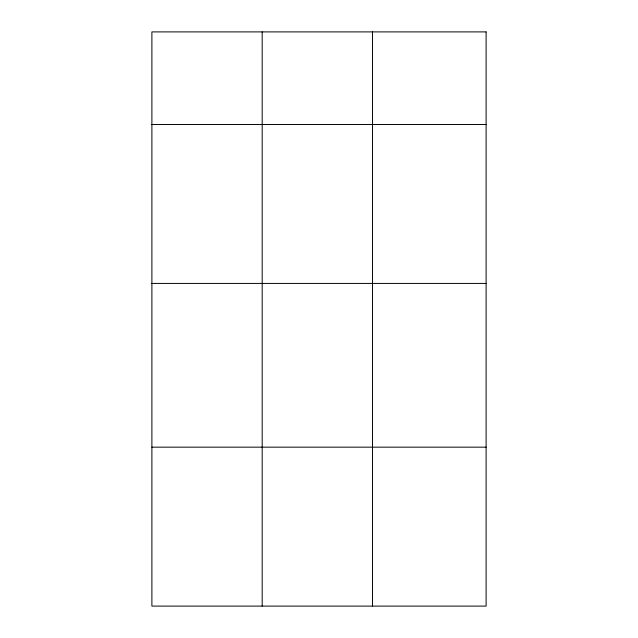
<?xml version="1.0" encoding="UTF-8"?>
<svg xmlns="http://www.w3.org/2000/svg" width="638" height="638" viewBox="0 0 638 638"><rect width="100%" height="100%" fill="white"/><g stroke="black" fill="none" stroke-linecap="round" stroke-linejoin="round"><path stroke-width="0.96" d="M151.892 124.49L486.108 124.49M151.892 283.424L486.108 283.424M151.892 447.166L486.108 447.166M372.472 31.9L372.472 606.1M262.186 31.9L262.186 606.1M486.108 31.9L151.892 31.9L151.892 606.1L486.108 606.1L486.108 31.9"/></g></svg>
